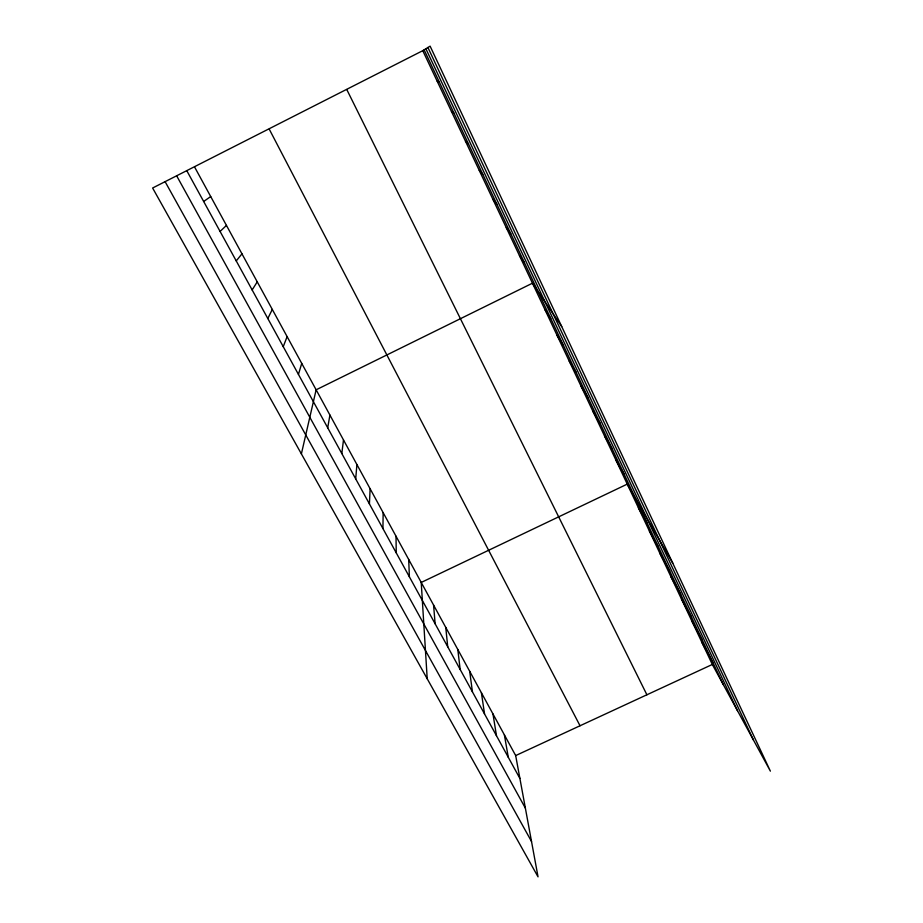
<?xml version="1.0" encoding="UTF-8"?>
<svg xmlns="http://www.w3.org/2000/svg" width="923" height="923" viewBox="0 0 923 923"><rect width="100%" height="100%" fill="white"/><g stroke="black" fill="none" stroke-linecap="round" stroke-linejoin="round"><path stroke-width="1.38" d="M382.93 528.544L383.149 512.657M369.419 503.9L370.111 488.763M355.713 478.887L356.901 464.534M341.81 453.528L343.494 439.971M327.711 427.799L329.915 415.062M301.383 453.885L316.127 389.806L532.456 283.199L561.715 326.546M298.441 374.392L301.729 363.408M283.246 346.667L287.122 336.618M267.82 318.527L272.285 309.436M252.152 289.949L257.24 281.85M236.242 260.921L241.964 253.837M220.089 231.431L226.458 225.408M203.671 201.479L210.709 196.553M422.769 50.673L430.106 46.15L770.382 771.143L712.325 664.468L422.769 50.673L152.618 188.004L538.04 876.85L515.68 755.579L194.718 167.236M515.68 755.579L712.325 664.468M437.225 81.316L439.14 81.72M451.462 111.487L453.92 113.079M465.469 141.196L468.469 143.953M479.279 170.455L482.787 174.332M492.87 199.276L496.874 204.237M506.266 227.669L510.754 233.681M519.464 255.636L524.414 262.674M544.893 309.551L550.743 318.504M557.157 335.545L563.411 345.41M569.249 361.181L575.906 371.911M581.167 386.449L588.216 398.032M592.935 411.37L600.354 423.784M604.53 435.956L612.318 449.178M615.964 460.208L624.121 474.203M672.763 563.145L627.248 484.125L421.223 582.448L427.211 678.763M638.381 507.731L647.219 523.214M649.377 531.013L658.526 547.212M660.21 553.996L669.683 570.887M670.906 576.667L680.689 594.239M165.182 181.808L531.521 841.488M681.462 599.05L691.546 617.268M176.801 176.074L525.372 808.144M691.892 621.144L702.253 639.997M702.172 642.95L712.821 662.426M186.988 171.055L519.891 778.447M269.239 129.151L580.036 725.766M346.771 89.519L646.896 694.788M424.119 49.842L723.251 684.543M427.914 47.5L753.422 739.981M425.884 48.757L737.465 710.652M504.396 734.904L508.261 757.218M492.974 713.964L496.47 735.723M481.402 692.746L484.529 713.929M469.68 671.263L472.426 691.846M457.796 649.492L460.162 669.463M445.763 627.432L447.724 646.769M433.579 605.084L435.125 623.775M408.704 559.488L409.385 576.829M396.013 536.228L396.244 552.854"/></g></svg>
